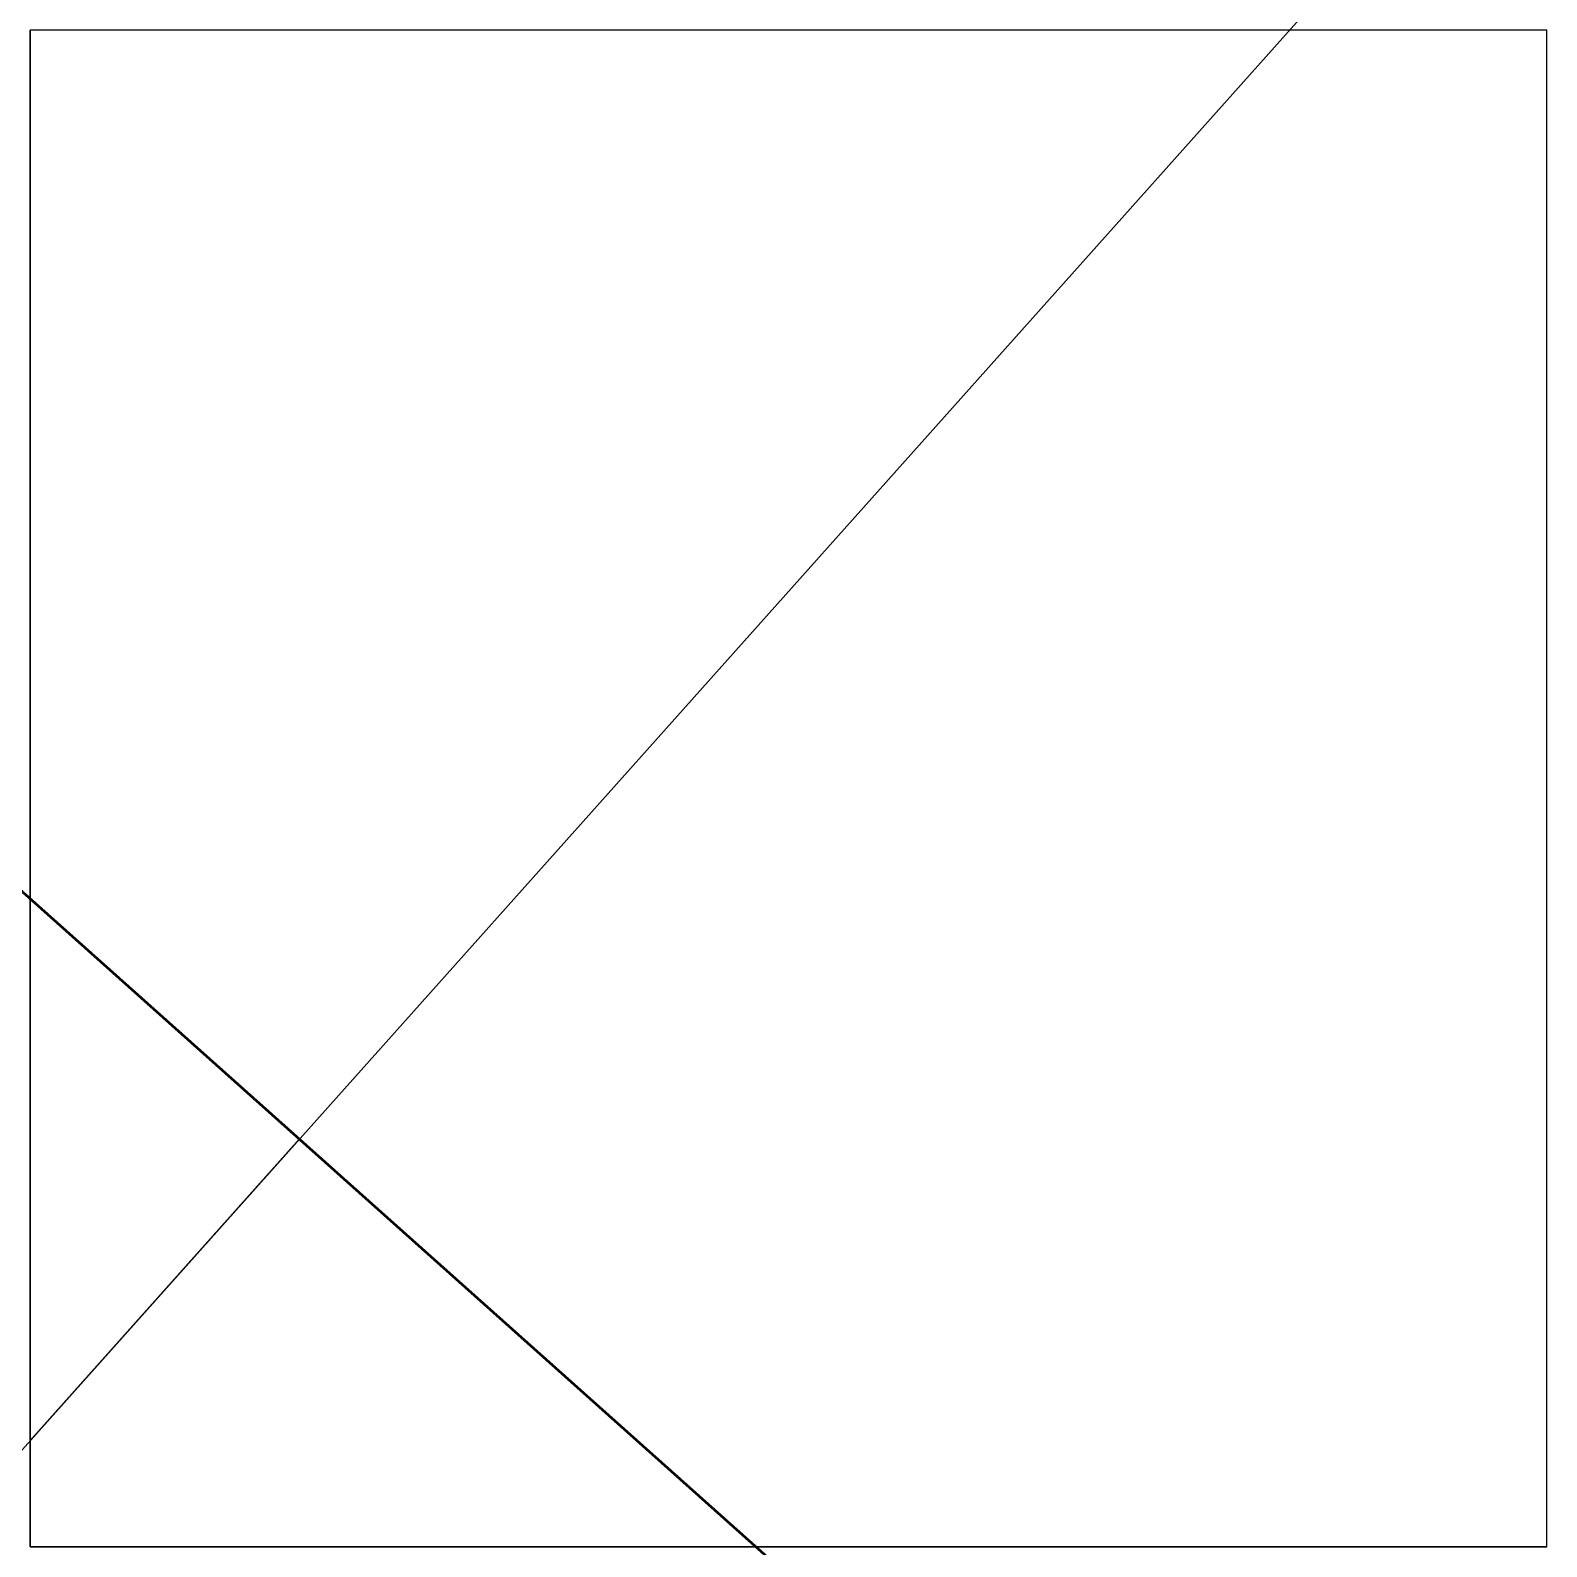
# Model space of a CAD drawing. Header units: inches. Extents: x 0 to 100, y 0 to 100.
import ezdxf

# ---------------------------------------------------------------- set-up
doc = ezdxf.new("R2010")
doc.units = ezdxf.units.IN
doc.header["$MEASUREMENT"] = 0

msp = doc.modelspace()

# ---------------------------------------------------------------- linework, layer by layer
at = {"color": 3}
for p, q in [((100, 100), (0, 100)), ((0, 100), (0, 0)), ((100, 0), (100, 100))]:
    msp.add_line(p, q, dxfattribs=at)
at = {"color": 5}
for p, q in [((0, 0, 100), (0, 100, 100)), ((0, 100, 100), (0, 100)), ((0, 100), (0, 0)), ((0, 0), (0, 0, 100))]:
    msp.add_line(p, q, dxfattribs=at)
for p, q in [((40, 7, 4), (12, 32, 30)), ((40, 7), (12, 32))]:
    msp.add_line(p, q)
at = {"color": 2}
msp.add_line((0, 7), (17.74, 26.87), dxfattribs=at)
at = {"lineweight": 50}
msp.add_line((0, 7, 38), (0, 7, 8), dxfattribs=at)
at = {"color": 240, "true_color": 0xed1f24}
for p, q in [((0, 0), (100, 0)), ((0, 0), (100, 0)), ((100, 0, 100), (0, 0, 100)), ((0, 0, 100), (0, 0)), ((100, 0), (100, 0, 100))]:
    msp.add_line(p, q, dxfattribs=at)
at = {"color": 2}
for p in [(0, 7), (8.87, 16.94, 24.67)]:
    msp.add_xline(p, (-0.666016, -0.745938), dxfattribs=at)
at = {"lineweight": 50}
msp.add_xline((40, 7, 4), (-0.6132, 0.5475, 0.5694), dxfattribs=at)
msp.add_xline((40, 7), (-0.74594, 0.66602))

doc.saveas('drawing.dxf')
